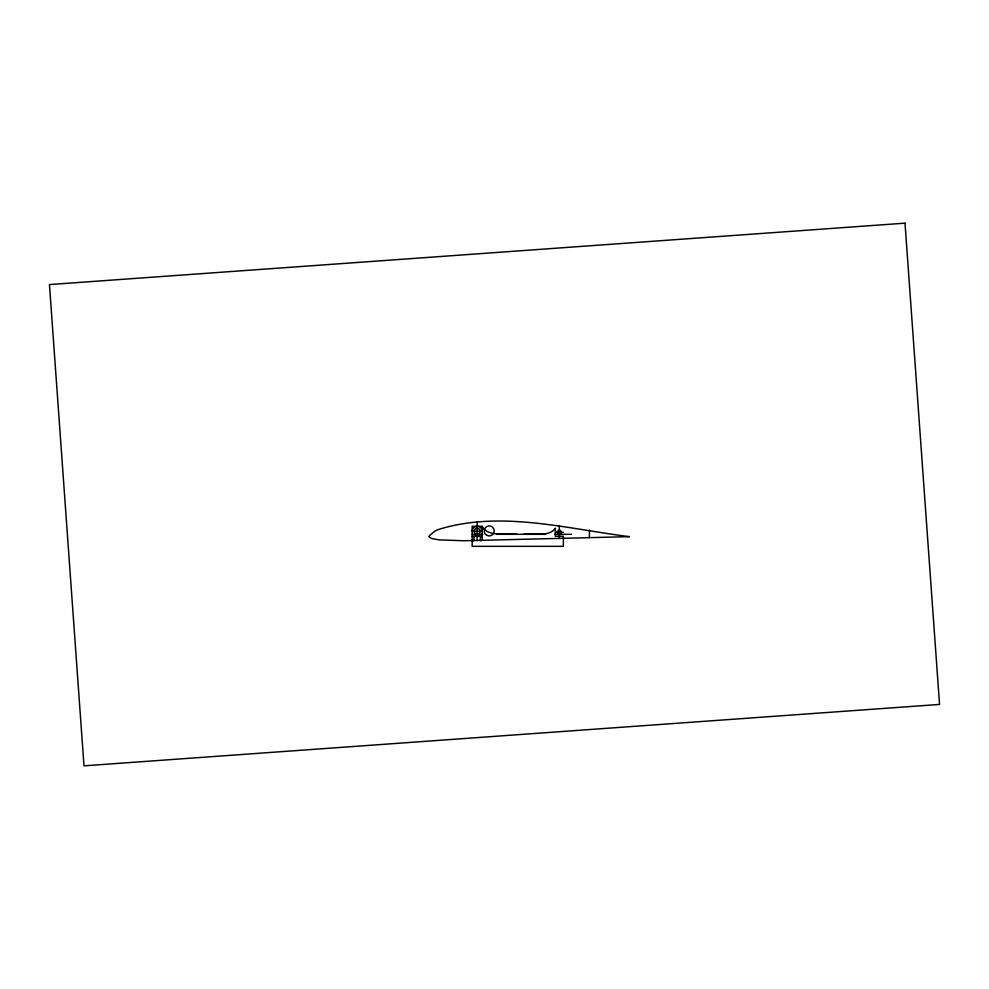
<?xml version="1.0" encoding="UTF-8"?>
<svg xmlns="http://www.w3.org/2000/svg" width="989" height="989" viewBox="0 0 989 989"><rect width="100%" height="100%" fill="white"/><g stroke="black" fill="none" stroke-linecap="round" stroke-linejoin="round"><path stroke-width="1.48" d="M523.676 534.307C533.553 532.75 548.944 537.497 555.348 528.237L555.348 536.261L563.359 536.261L563.359 546.336L472.173 546.336L472.173 526.296L482.187 526.296C488.232 537.707 505.985 532.688 516.827 534.307M555.348 532.243L563.359 532.243M472.173 534.307L482.855 534.307M496.589 534.307L545.433 534.307M554.594 534.307L571.382 534.307M472.173 536.31L482.187 536.31M472.173 540.167C475.746 542.936 472.544 535.754 474.905 535.766A5.007 5.007 0 0 0 479.455 535.766C481.816 535.766 478.614 542.924 482.187 540.167L482.187 526.296M589.419 530.141L589.419 537.596M559.354 526.024L559.354 538.473M477.18 521.932L477.18 540.674M429.214 536.743L431.365 538.424L438.98 539.883L464.125 540.76L629.511 536.656C566.821 528.868 499.804 509.99 437.546 529.77A32.278 32.278 0 0 0 434.591 531.377L429.634 535.457A2.992 2.992 0 0 0 429.313 536.236L429.214 536.743M905.009 223.168L49.45 284.572L83.991 765.832L939.55 704.428L905.009 223.168M482.187 531.303L472.173 531.303A5.007 5.007 0 0 1 477.18 526.296A5.007 5.007 0 0 1 482.187 531.303M558.352 533.986A2.003 2.003 0 0 0 561.356 532.243A2.003 2.003 0 0 0 558.352 530.512A2.003 2.003 0 0 0 558.352 533.986M475.672 533.912A3.004 3.004 0 0 0 480.184 531.303A3.004 3.004 0 0 0 475.672 528.695A3.004 3.004 0 0 0 475.672 533.912M486.699 535.259A5.007 5.007 0 0 0 494.216 530.92A5.007 5.007 0 0 0 486.699 526.581A5.007 5.007 0 0 0 486.699 535.259"/></g></svg>
